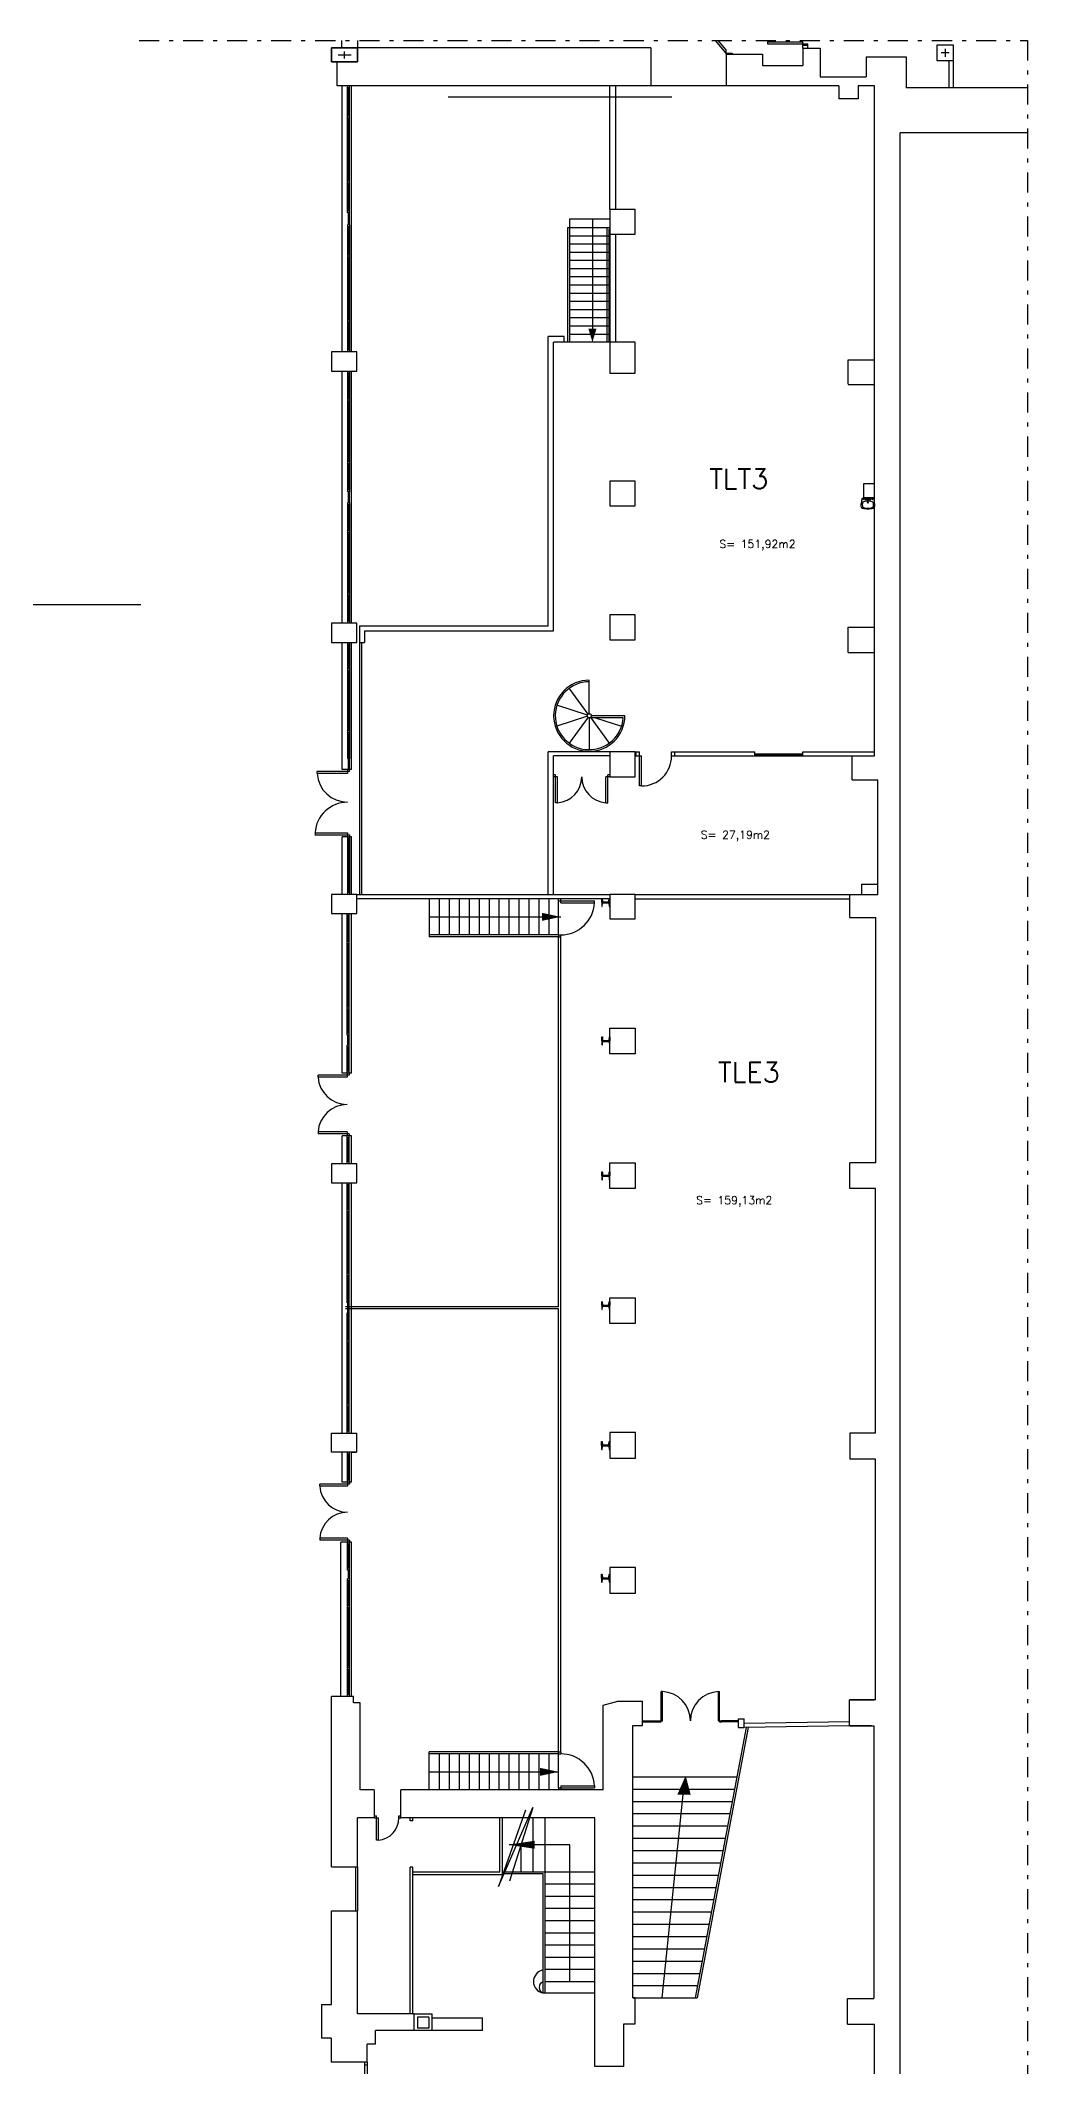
# Model space of a CAD drawing. Extents: x 546 to 754, y 37 to 203.
# Drawn here: x 611.3 to 635.9, y 152.2 to 202.8 of the extents above; entities that cross this region are included whole.
import ezdxf

# ---------------------------------------------------------------- set-up
doc = ezdxf.new("R2010")
doc.units = 0
doc.header["$MEASUREMENT"] = 0
doc.linetypes.add('PUNTOS', pattern=[0.25, 0, -0.25])
doc.linetypes.add('TRAZO_Y_PUNTO', pattern=[1, 0.5, -0.25, 0, -0.25])
doc.layers.get('0').update_dxf_attribs({"linetype": 'CONTINUOUS'})
for name, color, linetype in [('BARANA', 4, 'CONTINUOUS'), ('ESCALERA', 4, 'CONTINUOUS'), ('MURO', 1, 'CONTINUOUS'), ('PILAR', 6, 'CONTINUOUS'), ('PUERTA', 5, 'CONTINUOUS'), ('SANITARIS', 4, 'CONTINUOUS'), ('SUP', 7, 'CONTINUOUS'), ('TABI', 3, 'CONTINUOUS'), ('TABIQUE', 3, 'CONTINUOUS'), ('VENTANA', 2, 'CONTINUOUS')]:
    doc.layers.add(name, color=color, linetype=linetype)
doc.styles.add('ROMANS8', font='simplex.shx')
doc.styles.add('SIMPLEX', font='simplex.shx')

# ---------------------------------------------------------------- blocks, each defined once
blk = doc.blocks.new('PILAR')
for p, q in [((-0.5, 0.5), (-0.5, -0.5)), ((0.5, 0.5), (-0.5, 0.5)), ((-0.25, 0), (0.25, 0)), ((0, -0.25), (0, 0.25)), ((0.5, -0.5), (0.5, 0.5)), ((-0.5, -0.5), (0.5, -0.5))]:
    blk.add_line(p, q)
blk.add_3dface([(0.5, -0.5, 1), (-0.5, -0.5, 1), (-0.5, 0.5, 1), (0.5, 0.5, 1)])
blk = doc.blocks.new('012102')
for p in [(-0.148, -0.025), (0.148, -0.025)]:
    blk.add_line(p, (0, -0.025))
blk.add_lwpolyline([(0.221, 0, -0.356176), (0.241, -0.016), (0.266, -0.14, -0.119815), (0.273, -0.396, -0.294219), (0.228, -0.444, -0.064372), (0, -0.47, -0.064372), (-0.228, -0.444, -0.294219), (-0.273, -0.396, -0.119815), (-0.266, -0.14), (-0.241, -0.016, -0.356176), (-0.221, 0), (0, 0)], format="xyb", close=True)
at = {"linetype": 'PUNTOS'}
for centre in [(-0.1, -0.065), (0.1, -0.065)]:
    blk.add_circle(centre, 0.015, dxfattribs=at)
for centre, radius in [((0, -0.19), 0.023), ((0, -0.065), 0.0175)]:
    blk.add_circle(centre, radius)
for centre, radius, start, end in [((0.04, -0.279), 0.28, 161.65171, 198.34829), ((-0.169, -0.21), 0.06, 106.34909, 161.65171), ((-0.169, -0.349), 0.06, 198.34829, 253.65091), ((-0.151, -0.092), 0.067, 87.03518, 159.04828), ((-0.007, -0.761), 0.634, 89.34158, 106.34909), ((-0.007, 0.202), 0.634, 253.65091, 270.65842), ((0.007, -0.761), 0.634, 73.65091, 90.65842), ((0.007, 0.202), 0.634, 269.34158, 286.34909), ((0.151, -0.092), 0.067, 20.95172, 92.96482), ((0.169, -0.21), 0.06, 18.34829, 73.65091), ((0.169, -0.349), 0.06, 286.34909, 341.65171), ((-0.04, -0.279), 0.28, 341.65171, 18.34829)]:
    blk.add_arc(centre, radius, start, end)
blk = doc.blocks.new('UPN')
blk.add_lwpolyline([(0, 0), (0.0005, 0), (0.0005, 0.00002, 0.391021), (0.00046, 0.00007), (0.00014, 0.00009, -0.391021), (0.00006, 0.00018), (0.00006, 0.00082, -0.391021), (0.00014, 0.00091), (0.00046, 0.00093, 0.391021), (0.0005, 0.00098), (0.0005, 0.001), (0, 0.001), (0, 0)], format="xyb", close=True)

msp = doc.modelspace()

# ---------------------------------------------------------------- hatches: boundary and pattern name
at = {"layer": 'ESCALERA'}
msp.add_hatch(color=256, dxfattribs=at).paths.add_polyline_path([(627.192, 158.944), (627.505, 158.944), (627.388, 159.39)])

# ---------------------------------------------------------------- linework, layer by layer
at = {"linetype": 'TRAZO_Y_PUNTO'}
for p, q in [((613.752, 202.78), (635.936, 202.78)), ((635.936, 202.78), (635.936, 147.805))]:
    msp.add_line(p, q, dxfattribs=at)
for p, q in [((621.469, 201.375), (627.051, 201.375)), ((608.152, 188.685), (613.793, 188.685))]:
    msp.add_line(p, q)
at = {"layer": 'BARANA'}
for p, q in [((619.259, 187.74), (619.259, 181.44)), ((619.309, 187.74), (619.309, 181.44))]:
    msp.add_line(p, q, dxfattribs=at)
at = {"layer": 'ESCALERA'}
for p, q in [((624.449, 198.108), (624.449, 195.24)), ((624.449, 198.108), (625.509, 198.108)), ((624.499, 198.313), (624.499, 195.24)), ((625.509, 198.313), (624.499, 198.313)), ((625.072, 198.313), (625.072, 195.576)), ((625.429, 198.108), (625.429, 195.24)), ((625.429, 198.108), (625.509, 198.108)), ((625.479, 198.058), (625.479, 195.24)), ((625.509, 198.058), (625.479, 198.058)), ((624.499, 197.903), (625.509, 197.903)), ((624.499, 197.698), (625.509, 197.698)), ((624.499, 197.493), (625.508, 197.493)), ((625.509, 197.94), (625.509, 195.24)), ((624.499, 197.289), (625.508, 197.289)), ((624.499, 197.084), (625.508, 197.084)), ((624.499, 196.879), (625.508, 196.879)), ((624.499, 196.674), (625.508, 196.674)), ((624.499, 196.469), (625.508, 196.469)), ((624.499, 196.264), (625.507, 196.264)), ((624.499, 196.059), (625.507, 196.059)), ((624.499, 195.855), (625.507, 195.855)), ((624.499, 195.65), (625.507, 195.65)), ((624.499, 195.445), (625.507, 195.445)), ((625.509, 195.24), (624.364, 195.24)), ((624.963, 185.947), (624.494, 186.592)), ((624.993, 185.956), (624.993, 186.795)), ((624.945, 185.922), (624.186, 186.168)), ((624.945, 185.891), (624.186, 185.644)), ((624.963, 185.866), (624.494, 185.22)), ((624.993, 185.856), (624.993, 185.058)), ((625.839, 185.856), (624.993, 185.856)), ((625.029, 185.856), (625.491, 185.22)), ((625.881, 185.906), (625.043, 185.906)), ((625.146, 185.856), (625.799, 185.644)), ((620.999, 181.34), (620.999, 180.38)), ((620.999, 181.33), (620.999, 180.38)), ((621.248, 181.34), (621.248, 180.43)), ((621.496, 181.34), (621.496, 180.43)), ((621.745, 181.34), (621.745, 180.43)), ((621.993, 181.34), (621.993, 180.43)), ((622.241, 181.34), (622.241, 180.43)), ((622.49, 181.34), (622.49, 180.43)), ((622.738, 181.34), (622.738, 180.43)), ((622.987, 181.34), (622.987, 180.43)), ((623.235, 181.34), (623.235, 180.43)), ((623.484, 181.34), (623.484, 180.43)), ((623.732, 181.34), (623.732, 180.43)), ((623.981, 181.34), (623.981, 180.43)), ((624.229, 180.43), (624.229, 181.34)), ((620.999, 180.88), (624.279, 180.88)), ((624.229, 180.43), (620.999, 180.43)), ((624.229, 180.38), (620.999, 180.38)), ((628.908, 160.621), (627.638, 153.863)), ((628.959, 160.622), (627.689, 153.863)), ((624.229, 160.013), (620.999, 160.013)), ((620.999, 159.063), (620.999, 160.013)), ((624.229, 159.963), (620.999, 159.963)), ((620.999, 159.063), (620.999, 159.883)), ((620.999, 159.513), (624.229, 159.513)), ((620.999, 159.513), (622.765, 159.513)), ((621.248, 159.963), (621.248, 159.063)), ((621.496, 159.963), (621.496, 159.063)), ((621.745, 159.963), (621.745, 159.063)), ((621.993, 159.963), (621.993, 159.063)), ((622.241, 159.963), (622.241, 159.063)), ((622.49, 159.963), (622.49, 159.063)), ((622.738, 159.963), (622.738, 159.063)), ((622.987, 159.963), (622.987, 159.063)), ((623.235, 159.963), (623.235, 159.063)), ((623.484, 159.963), (623.484, 159.063)), ((623.732, 159.963), (623.732, 159.063)), ((623.981, 159.963), (623.981, 159.063)), ((624.229, 159.113), (624.229, 159.963)), ((626.079, 159.39), (628.677, 159.39)), ((626.079, 159.082), (627.252, 159.082)), ((627.388, 159.39), (627.505, 158.944)), ((627.469, 159.082), (628.619, 159.082)), ((622.727, 156.647), (623.586, 158.623)), ((623.403, 158.559), (622.727, 156.647)), ((623.586, 158.623), (623.002, 156.785)), ((626.079, 158.776), (628.561, 158.776)), ((626.816, 153.863), (627.342, 158.944)), ((623.589, 157.018), (623.589, 158.363)), ((623.889, 157.018), (623.889, 158.363)), ((626.079, 158.47), (628.504, 158.47)), ((626.079, 158.162), (628.446, 158.162)), ((624.509, 157.691), (622.989, 157.691)), ((623.289, 157.018), (623.289, 157.688)), ((624.509, 154.273), (624.509, 157.691)), ((626.079, 157.854), (628.388, 157.854)), ((626.079, 157.548), (628.331, 157.548)), ((622.879, 157.018), (625.129, 157.018)), ((623.839, 156.968), (622.879, 156.968)), ((623.839, 153.987), (623.839, 156.968)), ((623.889, 153.987), (623.889, 157.018)), ((626.079, 157.241), (628.273, 157.241)), ((623.889, 156.713), (625.129, 156.713)), ((626.079, 156.933), (628.215, 156.933)), ((626.079, 156.625), (628.157, 156.625)), ((623.889, 156.408), (625.129, 156.408)), ((623.889, 156.103), (625.129, 156.103)), ((626.079, 156.319), (628.1, 156.319)), ((626.079, 156.013), (628.042, 156.013)), ((623.889, 155.798), (625.129, 155.798)), ((623.889, 155.493), (625.129, 155.493)), ((626.079, 155.705), (627.984, 155.705)), ((623.889, 155.188), (625.129, 155.188)), ((626.079, 155.398), (627.927, 155.398)), ((626.079, 155.091), (627.869, 155.091)), ((623.889, 154.883), (625.129, 154.883)), ((623.889, 154.578), (625.129, 154.578)), ((626.079, 154.784), (627.811, 154.784)), ((626.079, 154.477), (627.754, 154.477)), ((623.839, 153.987), (625.129, 153.987)), ((623.889, 154.273), (625.129, 154.273)), ((626.079, 154.17), (627.696, 154.17)), ((626.079, 153.863), (627.689, 153.863))]:
    msp.add_line(p, q, dxfattribs=at)
for points in [[(625.072, 195.24, 0, 0.2, 0), (625.072, 195.576, 0.2, 0.2, 0)], [(624.279, 180.88, 0, 0.2, 0), (623.812, 180.88, 0.2, 0.2, 0)], [(624.229, 159.513, 0, 0.2, 0), (623.762, 159.513, 0.2, 0.2, 0)], [(622.967, 157.691, 0, 0.2, 0), (623.633, 157.691, 0.2, 0.2, 0)]]:
    msp.add_lwpolyline(points, format="xyseb", dxfattribs=at)
msp.add_circle((624.993, 185.906), 0.05, dxfattribs=at)
for centre, radius, start, end in [((624.993, 185.906), 0.889, 90, 360), ((624.993, 185.906), 0.848, 90, 356.6201), ((623.889, 154.273), 0.29, 99.9145, 260.0855), ((623.889, 154.126), 0.148, 109.792, 249.0253)]:
    msp.add_arc(centre, radius, start, end, dxfattribs=at)
at = {"layer": 'MURO'}
for p, q in [((618.809, 202.78), (618.809, 202.595)), ((619.209, 202.78), (619.209, 202.595)), ((626.509, 202.595), (619.209, 202.595)), ((626.529, 202.595), (619.209, 202.595)), ((626.509, 202.595), (619.209, 202.595)), ((626.509, 202.595), (619.209, 202.595)), ((626.529, 202.595), (626.529, 201.645)), ((630.329, 202.585), (630.329, 202.155)), ((630.329, 202.585), (630.759, 202.585)), ((630.329, 202.585), (630.329, 202.155)), ((630.329, 202.585), (630.759, 202.585)), ((630.759, 202.585), (630.759, 201.875)), ((630.759, 202.585), (630.759, 201.875)), ((618.699, 201.645), (618.699, 202.245)), ((628.409, 202.435), (629.319, 202.435)), ((628.409, 202.435), (629.319, 202.435)), ((628.409, 202.435), (628.409, 201.645)), ((629.319, 202.435), (629.319, 202.155)), ((629.319, 202.435), (629.319, 202.155)), ((629.319, 202.155), (630.329, 202.155)), ((629.319, 202.155), (630.329, 202.155)), ((631.909, 202.375), (631.909, 201.875)), ((631.909, 202.375), (632.909, 202.375)), ((631.909, 202.375), (631.909, 201.875)), ((631.909, 202.375), (632.909, 202.375)), ((632.909, 202.375), (632.909, 201.595)), ((632.909, 202.375), (632.909, 201.595)), ((631.229, 201.645), (618.699, 201.645)), ((618.819, 195), (618.819, 201.645)), ((619.059, 195), (619.059, 201.645)), ((630.759, 201.875), (631.909, 201.875)), ((630.759, 201.875), (631.909, 201.875)), ((631.229, 201.645), (631.229, 201.325)), ((631.709, 201.645), (631.709, 201.325)), ((632.119, 201.645), (631.709, 201.645)), ((632.119, 184.9), (632.119, 201.645)), ((635.936, 201.595), (632.909, 201.595)), ((635.639, 201.595), (632.909, 201.595)), ((631.709, 201.325), (631.229, 201.325)), ((632.759, 147.805), (632.759, 200.475)), ((635.936, 200.475), (632.759, 200.475)), ((619.009, 198.473), (618.959, 198.473)), ((618.969, 198.473), (618.969, 198.173)), ((618.999, 198.473), (618.999, 198.173)), ((619.009, 198.173), (618.959, 198.173)), ((619.009, 198.173), (618.959, 198.173)), ((618.999, 198.443), (618.969, 198.443)), ((618.999, 198.203), (618.969, 198.203)), ((618.819, 188.22), (618.819, 194.52)), ((619.059, 188.22), (619.059, 194.52)), ((631.459, 194.19), (631.459, 194.8)), ((631.459, 194.8), (632.119, 194.8)), ((631.459, 194.18), (632.119, 194.18)), ((619.009, 191.51), (618.959, 191.51)), ((618.969, 191.51), (618.969, 191.23)), ((618.999, 191.48), (618.969, 191.48)), ((618.999, 191.51), (618.999, 191.23)), ((631.849, 191.71), (632.119, 191.71)), ((631.849, 191.36), (631.849, 191.71)), ((619.009, 191.23), (618.959, 191.23)), ((618.999, 191.26), (618.969, 191.26)), ((631.849, 191.36), (632.119, 191.36)), ((631.459, 187.49), (631.459, 188.12)), ((631.459, 188.12), (632.119, 188.12)), ((618.819, 184.56), (618.819, 187.74)), ((619.059, 184.56), (619.059, 187.74)), ((631.459, 187.49), (632.119, 187.49)), ((619.009, 184.84), (618.959, 184.84)), ((619.009, 184.84), (618.969, 184.84)), ((618.969, 184.84), (618.969, 184.56)), ((618.999, 184.81), (618.969, 184.81)), ((618.999, 184.84), (618.999, 184.56)), ((631.559, 184.3), (631.559, 184.9)), ((631.559, 184.9), (632.119, 184.9)), ((619.059, 184.56), (618.819, 184.56)), ((618.999, 184.59), (618.969, 184.59)), ((631.559, 184.3), (632.199, 184.3)), ((632.199, 181.44), (632.199, 184.3)), ((618.819, 181.44), (618.819, 182.88)), ((618.959, 182.88), (618.819, 182.88)), ((619.059, 182.88), (619.009, 182.88)), ((619.059, 181.44), (619.059, 182.88)), ((631.499, 181.44), (632.199, 181.44)), ((631.499, 180.86), (631.499, 181.44)), ((631.799, 181.7), (632.199, 181.7)), ((631.799, 181.44), (631.799, 181.7)), ((631.799, 181.7), (632.199, 181.7)), ((631.799, 181.7), (632.199, 181.7)), ((631.799, 181.44), (631.799, 181.7)), ((631.799, 181.44), (632.199, 181.44)), ((618.819, 176.97), (618.819, 180.96)), ((619.059, 176.97), (619.059, 180.96)), ((631.499, 180.86), (632.149, 180.86)), ((632.149, 174.73), (632.149, 180.86)), ((618.999, 177.92), (618.949, 177.92)), ((618.959, 177.92), (618.959, 177.67)), ((618.989, 177.89), (618.959, 177.89)), ((618.989, 177.92), (618.989, 177.67)), ((618.999, 177.67), (618.949, 177.67)), ((618.989, 177.7), (618.959, 177.7)), ((619.059, 176.97), (618.819, 176.97)), ((618.819, 174.71), (618.819, 175.41)), ((619.059, 175.41), (618.819, 175.41)), ((619.059, 174.71), (619.059, 175.41)), ((631.499, 174.09), (631.499, 174.73)), ((632.149, 174.73), (631.499, 174.73)), ((618.819, 167.98), (618.819, 174.23)), ((619.059, 167.98), (619.059, 174.23)), ((632.139, 174.09), (631.499, 174.09)), ((632.139, 167.98), (632.139, 174.09)), ((618.999, 171.23), (618.949, 171.23)), ((618.959, 171.23), (618.959, 170.98)), ((618.989, 171.2), (618.959, 171.2)), ((618.989, 171.23), (618.989, 170.98)), ((618.999, 170.98), (618.949, 170.98)), ((618.989, 171.01), (618.959, 171.01)), ((619.189, 167.5), (619.189, 167.98)), ((631.499, 167.98), (631.499, 167.33)), ((632.139, 167.98), (631.499, 167.98)), ((618.819, 166.75), (618.819, 167.5)), ((619.059, 166.75), (619.059, 167.5)), ((619.059, 167.5), (619.179, 167.5)), ((619.059, 167.5), (619.179, 167.5)), ((632.139, 167.33), (631.499, 167.33)), ((632.139, 161.315), (632.139, 167.33)), ((619.059, 166.75), (618.819, 166.75)), ((618.789, 161.4), (618.789, 165.25)), ((619.059, 165.25), (618.789, 165.25)), ((619.059, 161.4), (619.059, 165.25)), ((619.009, 164.55), (618.959, 164.55)), ((618.969, 164.55), (618.969, 164.34)), ((618.999, 164.55), (618.999, 164.34)), ((625.509, 164.62), (625.509, 163.98)), ((619.009, 164.34), (618.959, 164.34)), ((618.999, 164.52), (618.969, 164.52)), ((618.999, 164.37), (618.969, 164.37)), ((619.109, 161.4), (618.559, 161.4)), ((618.559, 157.14), (618.559, 161.4)), ((619.109, 161.24), (619.109, 161.4)), ((619.269, 161.24), (619.109, 161.24)), ((619.269, 159.063), (619.269, 161.24)), ((625.339, 161.179), (625.709, 161.28)), ((625.339, 159.063), (625.339, 161.179)), ((625.709, 161.28), (626.319, 161.28)), ((626.319, 160.67), (626.319, 161.28)), ((631.489, 161.315), (632.109, 161.315)), ((631.489, 160.665), (631.489, 161.315)), ((632.139, 161.315), (631.489, 161.315)), ((626.079, 153.863), (626.079, 160.67)), ((626.079, 160.67), (626.319, 160.67)), ((628.719, 160.84), (628.859, 160.84)), ((628.719, 160.62), (628.719, 160.84)), ((628.719, 160.62), (628.859, 160.62)), ((628.859, 160.62), (628.859, 160.84)), ((631.489, 160.665), (632.099, 160.665)), ((632.039, 160.665), (631.489, 160.665)), ((632.099, 160.665), (632.099, 153.851)), ((619.619, 159.063), (619.269, 159.063)), ((619.629, 158.363), (619.629, 159.063)), ((625.339, 159.063), (620.289, 159.063)), ((620.289, 158.363), (620.289, 159.063)), ((625.209, 159.063), (620.409, 159.063)), ((619.629, 158.363), (619.209, 158.363)), ((619.209, 157.14), (619.209, 158.363)), ((625.129, 158.363), (620.289, 158.363)), ((625.129, 152.15), (625.129, 158.363)), ((618.559, 157.14), (619.209, 157.14)), ((618.559, 157.14), (619.209, 157.14)), ((618.559, 153.7), (618.559, 156.04)), ((618.559, 156.04), (619.209, 156.04)), ((619.209, 153.469), (619.209, 156.04)), ((618.309, 153.7), (618.559, 153.7)), ((618.309, 153.7), (618.309, 152.86)), ((620.619, 153.469), (619.209, 153.469)), ((620.619, 153.469), (621.069, 153.469)), ((620.619, 153.05), (620.619, 153.469)), ((621.069, 153.05), (621.069, 153.469)), ((626.139, 153.863), (626.079, 153.863)), ((626.139, 153.22), (626.139, 153.863)), ((631.439, 153.851), (632.099, 153.851)), ((631.439, 153.211), (631.439, 153.851)), ((622.329, 153.05), (619.659, 153.05)), ((619.659, 152.71), (619.659, 153.05)), ((620.984, 153.384), (620.704, 153.384)), ((620.704, 153.384), (620.704, 153.104)), ((620.984, 153.104), (620.704, 153.104)), ((620.984, 153.384), (620.984, 153.104)), ((621.069, 153.37), (622.329, 153.37)), ((622.329, 153.05), (622.329, 153.37)), ((625.859, 152.15), (625.859, 153.22)), ((625.859, 153.22), (626.139, 153.22)), ((631.439, 153.211), (632.119, 153.211)), ((632.119, 149.841), (632.119, 153.211)), ((618.549, 152.86), (618.309, 152.86)), ((618.549, 152.86), (618.549, 152.26)), ((619.659, 152.71), (619.449, 152.71)), ((619.449, 152.26), (619.449, 152.71)), ((619.449, 152.26), (618.549, 152.26)), ((625.859, 152.15), (625.129, 152.15))]:
    msp.add_line(p, q, dxfattribs=at)
for points in [[(626.139, 197.94), (626.139, 198.56), (625.509, 198.56), (625.509, 197.94)], [(619.189, 195), (618.559, 195), (618.559, 194.52), (619.189, 194.52)], [(626.139, 194.47), (626.139, 195.24), (625.509, 195.24), (625.509, 194.47)], [(626.139, 191.15), (626.139, 191.77), (625.509, 191.77), (625.509, 191.15)], [(626.139, 187.8), (626.139, 188.43), (625.509, 188.43), (625.509, 187.8)], [(619.189, 188.22), (618.559, 188.22), (618.559, 187.74), (619.189, 187.74)], [(626.139, 184.38), (626.139, 185), (625.509, 185), (625.509, 184.38)], [(619.189, 181.44), (618.559, 181.44), (618.559, 180.96), (619.189, 180.96)], [(626.139, 180.83), (626.139, 181.44), (625.509, 181.44), (625.509, 180.83)], [(625.509, 177.46), (625.509, 178.1), (626.139, 178.1), (626.139, 177.46)], [(619.189, 174.71), (618.559, 174.71), (618.559, 174.23), (619.189, 174.23)], [(625.509, 174.09), (625.509, 174.73), (626.139, 174.73), (626.139, 174.09)], [(625.509, 170.72), (625.509, 171.36), (626.139, 171.36), (626.139, 170.72)], [(626.149, 167.35), (626.149, 167.99), (625.509, 167.99), (625.509, 167.35)]]:
    msp.add_lwpolyline(points, close=True, dxfattribs=at)
for points in [[(619.179, 167.5), (618.559, 167.5), (618.559, 167.98), (619.179, 167.98)], [(625.509, 163.98), (626.149, 163.98), (626.149, 164.62), (625.509, 164.62)]]:
    msp.add_lwpolyline(points, dxfattribs=at)
at = {"layer": 'PILAR'}
for p, q in [((633.879, 202.575), (633.879, 202.375)), ((633.979, 202.475), (633.779, 202.475))]:
    msp.add_line(p, q, dxfattribs=at)
msp.add_3dface([(633.679, 202.675), (634.079, 202.675), (634.079, 202.275), (633.679, 202.275)], dxfattribs=at)
at = {"layer": 'PUERTA'}
for p, q in [((628.409, 202.465), (628.147, 202.78)), ((628.409, 202.543), (628.212, 202.78)), ((628.409, 202.435), (628.409, 202.543)), ((629.441, 202.745), (629.441, 202.695)), ((629.441, 202.745), (630.329, 202.745)), ((629.441, 202.695), (630.449, 202.695)), ((630.329, 202.665), (630.329, 202.745)), ((630.449, 202.665), (630.449, 202.695)), ((628.409, 202.465), (628.559, 202.465)), ((628.559, 202.465), (628.559, 202.435)), ((626.164, 185), (626.249, 185)), ((626.164, 184.9), (626.299, 184.9)), ((626.249, 184.152), (626.249, 185)), ((626.299, 184.15), (626.299, 184.9)), ((627.049, 184.9), (627.049, 185)), ((627.049, 185), (627.134, 185)), ((627.049, 184.9), (627.134, 184.9)), ((619.009, 184.51), (618.194, 184.51)), ((618.196, 184.46), (618.196, 184.51)), ((618.959, 184.46), (618.196, 184.46)), ((618.959, 184.56), (618.959, 184.46)), ((619.009, 184.51), (619.009, 184.56)), ((624.154, 184.43), (624.104, 184.43)), ((624.204, 184.38), (624.104, 184.38)), ((624.154, 183.73), (624.154, 184.43)), ((624.204, 183.73), (624.204, 184.38)), ((625.509, 184.38), (625.409, 184.38)), ((625.409, 183.73), (625.409, 184.38)), ((625.509, 184.43), (625.459, 184.43)), ((625.459, 183.73), (625.459, 184.43)), ((626.299, 184.15), (626.249, 184.152)), ((624.204, 183.73), (624.154, 183.73)), ((625.409, 183.73), (625.459, 183.73)), ((618.144, 182.93), (619.009, 182.93)), ((618.146, 182.98), (618.959, 182.98)), ((618.146, 182.98), (618.146, 182.93)), ((618.959, 182.98), (618.959, 182.88)), ((619.009, 182.93), (619.009, 182.88)), ((624.229, 181.28), (624.229, 181.33)), ((624.229, 181.28), (625.128, 181.28)), ((624.279, 181.23), (624.279, 181.34)), ((625.128, 181.23), (625.128, 181.28)), ((624.279, 181.23), (625.128, 181.23)), ((624.229, 180.43), (624.279, 180.43)), ((624.229, 180.43), (624.229, 180.38)), ((624.279, 180.38), (624.279, 180.43)), ((618.999, 176.92), (618.221, 176.92)), ((618.221, 176.87), (618.221, 176.92)), ((618.949, 176.87), (618.221, 176.87)), ((618.949, 176.97), (618.949, 176.87)), ((618.999, 176.97), (618.999, 176.92)), ((618.949, 175.51), (618.221, 175.51)), ((618.221, 175.51), (618.221, 175.46)), ((618.999, 175.46), (618.221, 175.46)), ((618.949, 175.51), (618.949, 175.41)), ((618.999, 175.46), (618.999, 175.41)), ((619.009, 166.7), (618.261, 166.7)), ((618.261, 166.65), (618.261, 166.7)), ((618.959, 166.65), (618.261, 166.65)), ((618.959, 166.75), (618.959, 166.65)), ((619.009, 166.75), (619.009, 166.7)), ((618.959, 165.35), (618.261, 165.35)), ((618.261, 165.35), (618.261, 165.3)), ((619.009, 165.3), (618.261, 165.3)), ((618.959, 165.35), (618.959, 165.25)), ((619.009, 165.3), (619.009, 165.25)), ((626.819, 161.52), (626.789, 161.52)), ((626.789, 160.76), (626.789, 161.52)), ((626.819, 160.79), (626.819, 161.52)), ((628.219, 161.52), (628.249, 161.52)), ((628.219, 160.79), (628.219, 161.52)), ((628.249, 160.76), (628.249, 161.52)), ((626.739, 160.79), (626.819, 160.79)), ((626.739, 160.76), (626.789, 160.76)), ((628.219, 160.79), (628.299, 160.79)), ((628.249, 160.76), (628.299, 160.76)), ((624.229, 159.963), (624.229, 160.013)), ((624.279, 160.013), (624.279, 159.963)), ((624.229, 159.963), (624.279, 159.963)), ((624.229, 159.113), (625.128, 159.113)), ((624.229, 159.113), (624.229, 159.063)), ((624.279, 159.163), (625.128, 159.163)), ((624.279, 159.163), (624.279, 159.063)), ((625.128, 159.163), (625.128, 159.113)), ((619.629, 158.413), (619.679, 158.413)), ((619.629, 158.363), (619.729, 158.363)), ((619.679, 157.805), (619.679, 158.413)), ((619.729, 157.805), (619.729, 158.363)), ((620.239, 158.363), (620.239, 158.413)), ((620.239, 158.413), (620.289, 158.413)), ((620.239, 158.363), (620.289, 158.363)), ((619.729, 157.805), (619.679, 157.805)), ((619.379, 152.26), (619.379, 151.68)), ((619.379, 152.19), (619.449, 152.19)), ((619.449, 152.26), (619.449, 151.68))]:
    msp.add_line(p, q, dxfattribs=at)
for centre, radius, start, end in [((630.329, 202.695), 0.89, 174.5328, 176.7794), ((626.299, 184.9), 0.75, 270, 360), ((618.959, 184.51), 0.765, 183.7475, 270), ((624.154, 184.38), 0.652, 274.3948, 0), ((625.459, 184.38), 0.652, 180, 265.6052), ((618.959, 182.93), 0.815, 90, 176.4827), ((624.279, 181.28), 0.85, 270, 356.6277), ((618.949, 176.92), 0.73, 183.9274, 270), ((618.949, 175.46), 0.73, 90, 176.0726), ((618.959, 166.7), 0.7, 184.096, 270), ((618.959, 165.3), 0.7, 90, 175.904), ((626.789, 160.79), 0.73, 0, 87.6447), ((628.249, 160.79), 0.73, 92.3553, 180), ((624.279, 159.113), 0.85, 3.3723, 90), ((619.679, 158.363), 0.56, 275.1225, 360)]:
    msp.add_arc(centre, radius, start, end, dxfattribs=at)
at = {"layer": 'TABIQUE'}
for p, q in [((630.329, 202.585), (630.329, 202.665)), ((630.329, 202.665), (630.449, 202.665)), ((630.449, 202.585), (630.449, 202.665)), ((633.969, 202.275), (633.969, 201.595)), ((634.079, 202.275), (634.079, 201.595)), ((625.509, 198.56), (625.509, 201.645)), ((625.659, 198.56), (625.659, 201.645)), ((625.659, 195.24), (625.659, 197.94)), ((624.364, 195.38), (623.964, 195.38)), ((623.964, 188.15), (623.964, 195.38)), ((624.364, 195.241), (624.104, 195.241)), ((624.104, 188.03), (624.104, 195.241)), ((624.364, 195.24), (624.364, 195.38)), ((619.259, 188.15), (619.259, 187.74)), ((619.259, 188.15), (623.964, 188.15)), ((619.379, 188.03), (624.104, 188.03)), ((619.379, 188.03), (619.379, 187.74)), ((619.259, 187.74), (619.379, 187.74)), ((623.964, 181.44), (623.964, 185)), ((625.509, 185), (623.964, 185)), ((624.104, 181.44), (624.104, 184.9)), ((625.509, 184.9), (624.104, 184.9)), ((626.139, 185), (626.164, 185)), ((626.139, 184.9), (626.164, 184.9)), ((626.164, 184.9), (626.164, 185)), ((627.134, 185), (629.129, 185)), ((627.134, 184.9), (627.134, 185)), ((627.134, 184.9), (629.129, 184.9)), ((629.129, 184.9), (629.129, 185)), ((630.329, 184.9), (630.329, 185)), ((630.329, 185), (632.119, 185)), ((630.329, 184.9), (631.559, 184.9)), ((619.189, 181.44), (625.499, 181.44)), ((619.189, 181.34), (625.499, 181.34)), ((626.139, 181.44), (631.499, 181.44)), ((626.139, 181.33), (631.499, 181.33)), ((624.229, 171.13), (624.229, 180.38)), ((624.229, 180.38), (624.279, 180.38)), ((624.279, 160.013), (624.279, 180.38)), ((624.229, 171.13), (618.909, 171.13)), ((624.229, 171.08), (618.909, 171.08)), ((624.229, 160.013), (624.229, 171.08)), ((631.489, 160.765), (628.859, 160.72)), ((631.489, 160.665), (628.859, 160.62)), ((624.229, 160.013), (624.279, 160.013)), ((620.519, 158.293), (620.519, 158.363)), ((620.589, 158.293), (620.519, 158.293)), ((620.589, 158.293), (620.589, 158.363)), ((620.519, 153.469), (620.519, 157.133)), ((620.589, 157.133), (620.519, 157.133)), ((620.589, 153.469), (620.589, 157.133)), ((622.757, 157.01), (620.589, 157.01)), ((622.827, 156.94), (620.589, 156.94))]:
    msp.add_line(p, q, dxfattribs=at)
at = {"layer": 'TABIQUE', "color": 91}
for p, q in [((622.757, 157.01), (622.757, 158.353)), ((622.827, 156.94), (622.827, 158.353))]:
    msp.add_line(p, q, dxfattribs=at)
at = {"layer": 'VENTANA'}
for p, q in [((618.959, 198.473), (618.959, 201.645)), ((619.009, 201.595), (618.959, 201.595)), ((618.984, 201.595), (618.984, 200.894)), ((619.009, 198.473), (619.009, 201.645)), ((618.959, 200.894), (619.009, 200.894)), ((618.959, 200.844), (619.009, 200.844)), ((618.984, 200.844), (618.984, 199.274)), ((618.959, 199.274), (619.009, 199.274)), ((618.959, 199.224), (619.009, 199.224)), ((618.984, 199.224), (618.984, 198.523)), ((619.009, 198.523), (618.959, 198.523)), ((618.959, 198.173), (618.959, 195)), ((619.009, 198.123), (618.959, 198.123)), ((618.984, 197.421), (618.984, 198.123)), ((619.009, 198.173), (619.009, 195)), ((618.959, 197.421), (619.009, 197.421)), ((618.959, 197.371), (619.009, 197.371)), ((618.984, 195.801), (618.984, 197.371)), ((618.959, 195.801), (619.009, 195.801)), ((618.959, 195.751), (619.009, 195.751)), ((618.984, 195.05), (618.984, 195.751)), ((619.009, 195.05), (618.959, 195.05)), ((618.959, 194.52), (618.959, 191.51)), ((619.009, 194.47), (618.959, 194.47)), ((618.984, 194.47), (618.984, 193.82)), ((619.009, 194.52), (619.009, 191.51)), ((619.009, 193.82), (618.959, 193.82)), ((619.009, 193.77), (618.959, 193.77)), ((618.984, 193.77), (618.984, 192.26)), ((619.009, 192.26), (618.959, 192.26)), ((619.009, 192.21), (618.959, 192.21)), ((618.984, 192.21), (618.984, 191.56)), ((619.009, 191.56), (618.959, 191.56)), ((618.959, 191.23), (618.959, 188.22)), ((619.009, 191.18), (618.959, 191.18)), ((618.984, 191.18), (618.984, 190.53)), ((619.009, 191.23), (619.009, 188.22)), ((619.009, 190.53), (618.959, 190.53)), ((619.009, 190.48), (618.959, 190.48)), ((618.984, 190.48), (618.984, 188.97)), ((619.009, 188.97), (618.959, 188.97)), ((619.009, 188.92), (618.959, 188.92)), ((618.984, 188.92), (618.984, 188.27)), ((619.009, 188.27), (618.959, 188.27)), ((618.959, 187.74), (618.959, 184.84)), ((619.009, 187.69), (618.959, 187.69)), ((618.984, 187.69), (618.984, 187.09)), ((619.009, 187.74), (619.009, 184.84)), ((619.009, 187.09), (618.959, 187.09)), ((619.009, 187.04), (618.959, 187.04)), ((618.984, 187.04), (618.984, 185.54)), ((619.009, 185.54), (618.959, 185.54)), ((619.009, 185.49), (618.959, 185.49)), ((618.984, 185.49), (618.984, 184.84)), ((629.129, 184.95), (630.329, 184.95)), ((629.129, 184.9), (630.329, 184.9)), ((629.159, 184.9), (629.159, 184.95)), ((629.704, 184.925), (629.159, 184.925)), ((629.704, 184.95), (629.704, 184.9)), ((629.729, 184.95), (629.729, 184.9)), ((629.754, 184.95), (629.754, 184.9)), ((629.754, 184.925), (630.299, 184.925)), ((630.299, 184.9), (630.299, 184.95)), ((618.959, 182.88), (618.959, 181.44)), ((618.959, 182.88), (619.009, 182.88)), ((618.984, 182.88), (618.984, 181.49)), ((619.009, 182.88), (619.009, 181.44)), ((619.009, 181.49), (618.959, 181.49)), ((618.949, 177.92), (618.949, 180.96)), ((618.999, 180.91), (618.949, 180.91)), ((618.974, 180.91), (618.974, 180.26)), ((618.999, 177.92), (618.999, 180.96)), ((618.999, 180.26), (618.949, 180.26)), ((618.999, 180.21), (618.949, 180.21)), ((618.974, 180.21), (618.974, 178.62)), ((618.999, 178.62), (618.949, 178.62)), ((618.999, 178.57), (618.949, 178.57)), ((618.974, 178.57), (618.974, 177.97)), ((618.999, 177.97), (618.949, 177.97)), ((618.949, 176.97), (618.949, 177.67)), ((618.999, 177.62), (618.949, 177.62)), ((618.974, 177.62), (618.974, 177.02)), ((618.999, 176.97), (618.999, 177.67)), ((618.999, 177.02), (618.949, 177.02)), ((618.949, 174.71), (618.949, 175.41)), ((618.999, 175.36), (618.949, 175.36)), ((618.974, 175.36), (618.974, 174.76)), ((618.999, 174.71), (618.999, 175.41)), ((618.999, 174.76), (618.949, 174.76)), ((618.949, 171.23), (618.949, 174.23)), ((618.999, 174.18), (618.949, 174.18)), ((618.974, 174.18), (618.974, 173.563)), ((618.999, 171.23), (618.999, 174.23)), ((618.999, 173.563), (618.949, 173.563)), ((618.999, 173.513), (618.949, 173.513)), ((618.974, 173.513), (618.974, 171.963)), ((618.999, 171.963), (618.949, 171.963)), ((618.999, 171.913), (618.949, 171.913)), ((618.974, 171.913), (618.974, 171.23)), ((618.949, 167.98), (618.949, 170.98)), ((618.974, 170.298), (618.974, 170.98)), ((618.999, 167.98), (618.999, 170.98)), ((618.999, 170.298), (618.949, 170.298)), ((618.999, 170.248), (618.949, 170.248)), ((618.974, 168.698), (618.974, 170.248)), ((618.999, 168.698), (618.949, 168.698)), ((618.999, 168.648), (618.949, 168.648)), ((618.974, 168.03), (618.974, 168.648)), ((618.999, 168.03), (618.949, 168.03)), ((618.959, 166.75), (618.959, 167.5)), ((619.009, 167.45), (618.959, 167.45)), ((618.984, 167.45), (618.984, 166.8)), ((619.009, 166.75), (619.009, 167.5)), ((619.009, 166.8), (618.959, 166.8)), ((618.959, 164.55), (618.959, 165.25)), ((619.009, 165.2), (618.959, 165.2)), ((618.984, 165.2), (618.984, 164.6)), ((619.009, 164.55), (619.009, 165.25)), ((619.009, 164.6), (618.959, 164.6)), ((618.959, 161.4), (618.959, 164.34)), ((619.009, 164.29), (618.959, 164.29)), ((618.984, 164.29), (618.984, 163.665)), ((619.009, 161.4), (619.009, 164.34)), ((619.009, 163.665), (618.959, 163.665)), ((619.009, 163.615), (618.959, 163.615)), ((618.984, 163.615), (618.984, 162.125)), ((619.009, 162.125), (618.959, 162.125)), ((619.009, 162.075), (618.959, 162.075)), ((618.984, 162.075), (618.984, 161.45)), ((619.009, 161.45), (618.959, 161.45)), ((626.319, 160.79), (626.739, 160.79)), ((626.319, 160.76), (626.739, 160.76)), ((626.369, 160.76), (626.369, 160.79)), ((626.369, 160.775), (626.689, 160.775)), ((626.689, 160.76), (626.689, 160.79)), ((626.739, 160.76), (626.739, 160.79)), ((628.299, 160.76), (628.299, 160.79)), ((628.719, 160.79), (628.299, 160.79)), ((628.719, 160.76), (628.299, 160.76)), ((628.349, 160.76), (628.349, 160.79)), ((628.669, 160.775), (628.349, 160.775)), ((628.669, 160.76), (628.669, 160.79)), ((619.159, 157.14), (619.159, 156.04)), ((619.209, 157.14), (619.209, 156.04))]:
    msp.add_line(p, q, dxfattribs=at)

# ---------------------------------------------------------------- block references
at = {"layer": 'PILAR', "xscale": 0.65, "yscale": 0.35, "zscale": 0.0001}
msp.add_blockref('PILAR', (618.884, 202.42), dxfattribs=at)
at = {"layer": 'PILAR', "color": 4, "yscale": 200, "zscale": 200, "rotation": 270}
for p, xscale in [((625.303, 181.24), -200), ((625.303, 181.24), 200), ((625.309, 177.78), -200), ((625.309, 177.78), 200), ((625.306, 174.41), -200), ((625.306, 174.41), 200), ((625.303, 171.164), -200), ((625.303, 171.164), 200), ((625.302, 167.67), -200), ((625.302, 167.67), 200), ((625.302, 164.351), -200), ((625.302, 164.351), 200)]:
    msp.add_blockref('UPN', p, dxfattribs=dict(at, xscale=xscale))
at = {"layer": 'SANITARIS', "color": 4, "xscale": 0.5794869845898812, "yscale": 0.5794869845898812, "zscale": 0.5794869845898812}
msp.add_blockref('012102', (631.95, 191.343), dxfattribs=at)

# ---------------------------------------------------------------- texts
at = {"layer": 'SUP', "style": 'SIMPLEX'}
for s, p in [('S= 151,92m2', (628.241, 190.098)), ('S= 27,19m2', (627.776, 182.832)), ('S= 159,13m2', (627.662, 173.699))]:
    msp.add_text(s, height=0.2, dxfattribs=at).set_placement(p)
at = {"layer": 'TABI', "color": 4, "char_height": 0.5, "attachment_point": 1, "style": 'ROMANS8'}
for s, insert in [('TLT3', (627.987, 192.08)), ('TLE3', (628.21, 177.246))]:
    msp.add_mtext(s, dxfattribs=dict(at, insert=insert))

doc.saveas('drawing.dxf')
